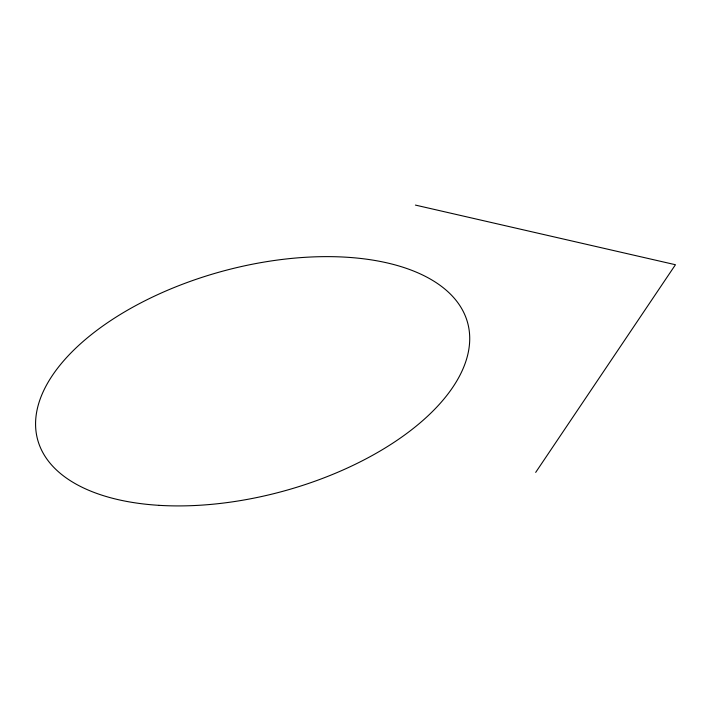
<?xml version="1.0" encoding="UTF-8"?>
<svg xmlns="http://www.w3.org/2000/svg" width="711" height="711" viewBox="0 0 711 711"><rect width="100%" height="100%" fill="white"/><g stroke="black" fill="none" stroke-linecap="round" stroke-linejoin="round"><path stroke-width="1.07" d="M535.685 472.397L675.45 264.732L415.411 205.088M158.962 505.334A222.792 114.098 -15.2 0 0 469.091 329.806A222.792 114.098 -15.2 0 0 129.882 308.832A222.792 114.098 -15.2 0 0 158.962 505.334"/></g></svg>
